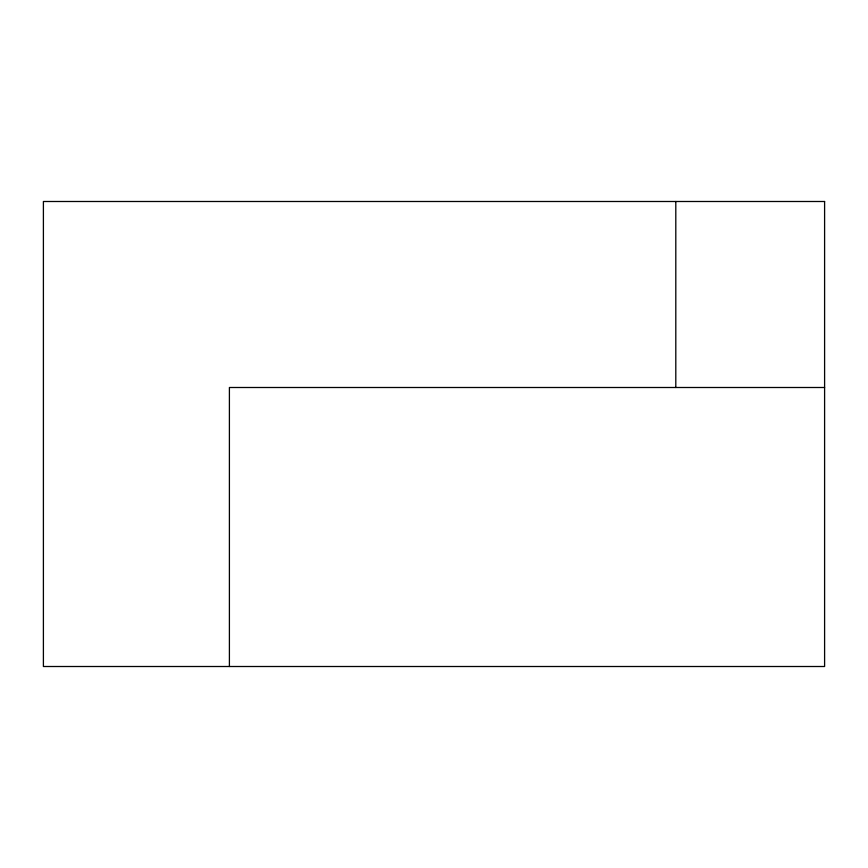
<?xml version="1.0" encoding="UTF-8"?>
<svg xmlns="http://www.w3.org/2000/svg" width="868" height="868" viewBox="0 0 868 868"><rect width="100%" height="100%" fill="white"/><g stroke="black" fill="none" stroke-linecap="round" stroke-linejoin="round"><path stroke-width="1.3" d="M824.6 387.497L229.402 387.497L229.402 666.505M675.803 201.495L675.803 387.497M824.6 201.495L43.4 201.495L43.4 666.505L824.6 666.505L824.6 201.495"/></g></svg>
